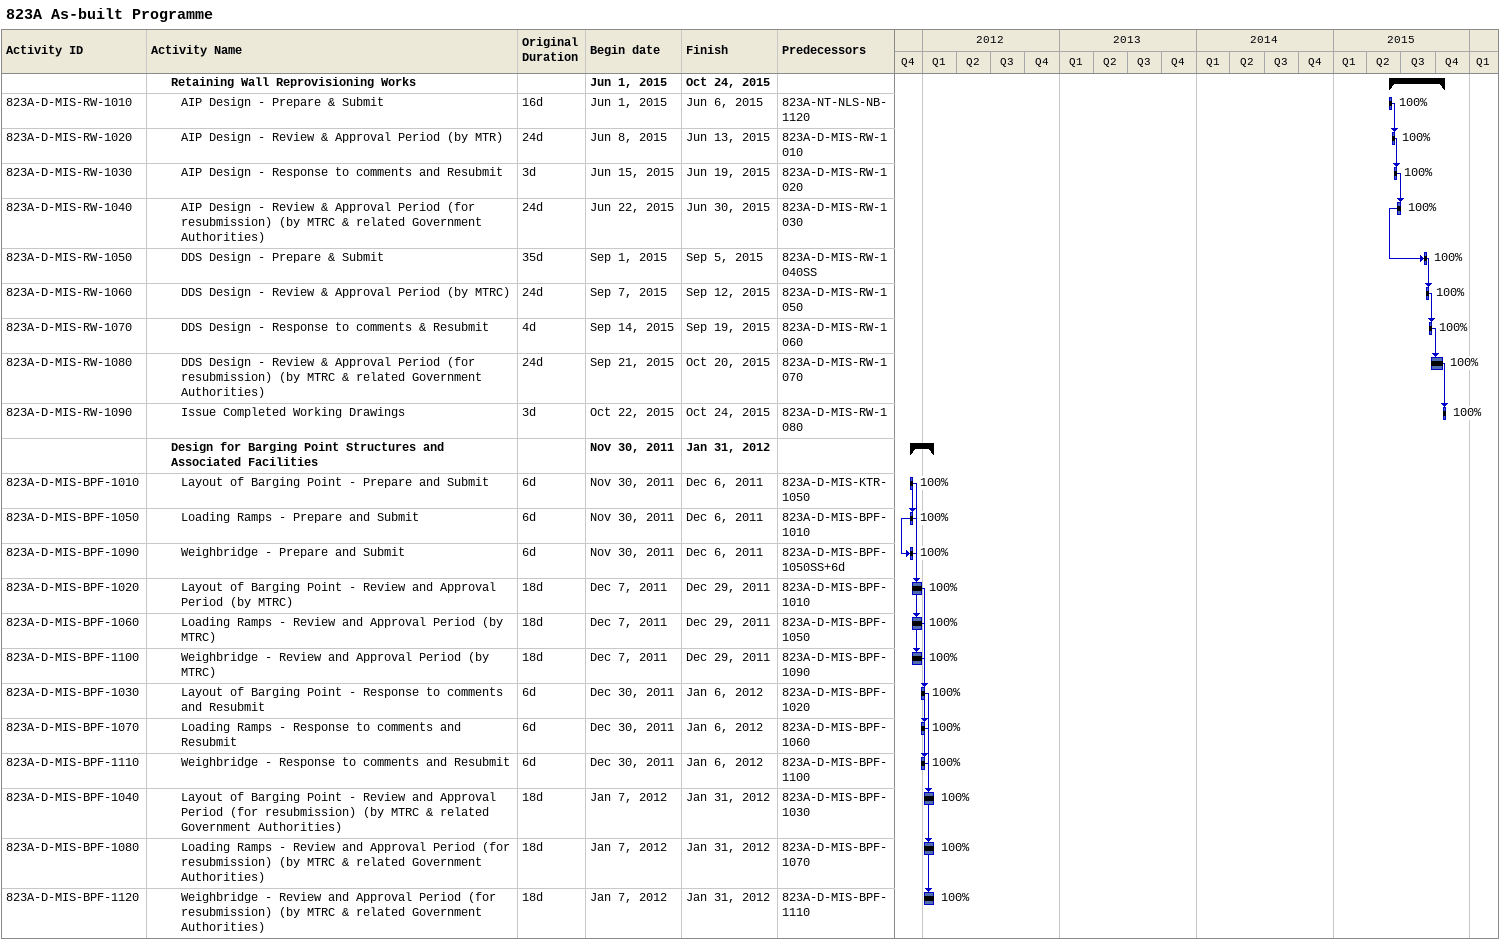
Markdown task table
823A As-built Programme

| ID | Level | Task | Original duration | Start | Finish | Predecessors | % complete |
|---|---|---|---|---|---|---|---|
|  | 3 | **Retaining Wall Reprovisioning Works** |  | 2015-06-01 | 2015-10-24 |  |  |
| 823A-D-MIS-RW-1010 | 4 | AIP Design - Prepare & Submit | 16d | 2015-06-01 | 2015-06-06 | 823A-NT-NLS-NB-1120 | 100 |
| 823A-D-MIS-RW-1020 | 4 | AIP Design - Review & Approval Period (by MTR) | 24d | 2015-06-08 | 2015-06-13 | 823A-D-MIS-RW-1010 | 100 |
| 823A-D-MIS-RW-1030 | 4 | AIP Design - Response to comments and Resubmit | 3d | 2015-06-15 | 2015-06-19 | 823A-D-MIS-RW-1020 | 100 |
| 823A-D-MIS-RW-1040 | 4 | AIP Design - Review & Approval Period (for resubmission) (by MTRC & related Government Authorities) | 24d | 2015-06-22 | 2015-06-30 | 823A-D-MIS-RW-1030 | 100 |
| 823A-D-MIS-RW-1050 | 4 | DDS Design - Prepare & Submit | 35d | 2015-09-01 | 2015-09-05 | 823A-D-MIS-RW-1040SS | 100 |
| 823A-D-MIS-RW-1060 | 4 | DDS Design - Review & Approval Period (by MTRC) | 24d | 2015-09-07 | 2015-09-12 | 823A-D-MIS-RW-1050 | 100 |
| 823A-D-MIS-RW-1070 | 4 | DDS Design - Response to comments & Resubmit | 4d | 2015-09-14 | 2015-09-19 | 823A-D-MIS-RW-1060 | 100 |
| 823A-D-MIS-RW-1080 | 4 | DDS Design - Review & Approval Period (for resubmission) (by MTRC & related Government Authorities) | 24d | 2015-09-21 | 2015-10-20 | 823A-D-MIS-RW-1070 | 100 |
| 823A-D-MIS-RW-1090 | 4 | Issue Completed Working Drawings | 3d | 2015-10-22 | 2015-10-24 | 823A-D-MIS-RW-1080 | 100 |
|  | 3 | **Design for Barging Point Structures and Associated Facilities** |  | 2011-11-30 | 2012-01-31 |  |  |
| 823A-D-MIS-BPF-1010 | 4 | Layout of Barging Point - Prepare and Submit | 6d | 2011-11-30 | 2011-12-06 | 823A-D-MIS-KTR-1050 | 100 |
| 823A-D-MIS-BPF-1050 | 4 | Loading Ramps - Prepare and Submit | 6d | 2011-11-30 | 2011-12-06 | 823A-D-MIS-BPF-1010 | 100 |
| 823A-D-MIS-BPF-1090 | 4 | Weighbridge - Prepare and Submit | 6d | 2011-11-30 | 2011-12-06 | 823A-D-MIS-BPF-1050SS+6d | 100 |
| 823A-D-MIS-BPF-1020 | 4 | Layout of Barging Point - Review and Approval Period (by MTRC) | 18d | 2011-12-07 | 2011-12-29 | 823A-D-MIS-BPF-1010 | 100 |
| 823A-D-MIS-BPF-1060 | 4 | Loading Ramps - Review and Approval Period (by MTRC) | 18d | 2011-12-07 | 2011-12-29 | 823A-D-MIS-BPF-1050 | 100 |
| 823A-D-MIS-BPF-1100 | 4 | Weighbridge - Review and Approval Period (by MTRC) | 18d | 2011-12-07 | 2011-12-29 | 823A-D-MIS-BPF-1090 | 100 |
| 823A-D-MIS-BPF-1030 | 4 | Layout of Barging Point - Response to comments and Resubmit | 6d | 2011-12-30 | 2012-01-06 | 823A-D-MIS-BPF-1020 | 100 |
| 823A-D-MIS-BPF-1070 | 4 | Loading Ramps - Response to comments and Resubmit | 6d | 2011-12-30 | 2012-01-06 | 823A-D-MIS-BPF-1060 | 100 |
| 823A-D-MIS-BPF-1110 | 4 | Weighbridge - Response to comments and Resubmit | 6d | 2011-12-30 | 2012-01-06 | 823A-D-MIS-BPF-1100 | 100 |
| 823A-D-MIS-BPF-1040 | 4 | Layout of Barging Point - Review and Approval Period (for resubmission) (by MTRC & related Government Authorities) | 18d | 2012-01-07 | 2012-01-31 | 823A-D-MIS-BPF-1030 | 100 |
| 823A-D-MIS-BPF-1080 | 4 | Loading Ramps - Review and Approval Period (for resubmission) (by MTRC & related Government Authorities) | 18d | 2012-01-07 | 2012-01-31 | 823A-D-MIS-BPF-1070 | 100 |
| 823A-D-MIS-BPF-1120 | 4 | Weighbridge - Review and Approval Period (for resubmission) (by MTRC & related Government Authorities) | 18d | 2012-01-07 | 2012-01-31 | 823A-D-MIS-BPF-1110 | 100 |
